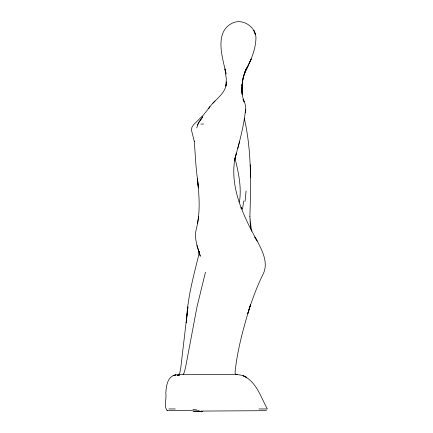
<?xml version="1.0" encoding="UTF-8"?>
<svg xmlns="http://www.w3.org/2000/svg" width="433" height="433" viewBox="0 0 433 433"><rect width="100%" height="100%" fill="white"/><g stroke="black" fill="none" stroke-linecap="round" stroke-linejoin="round"><path stroke-width="0.65" d="M241.067 208.619L241.078 207.337L242.469 209.285L243.844 200.863M249.879 216.716C250.875 183.965 251.687 150.679 244.342 118.528M199.342 252.114L199.169 254.084L198.839 251.151L200.306 256.233C197.648 247.492 193.897 238.291 196.306 229.046C200.658 212.495 199.12 195.261 197.486 178.45L198.368 187.987L196.041 166.434L194.287 141.098L194.341 141.553L191.494 130.306L191.835 127.519L193.605 124.672L203.315 115.124L209.929 106.794L208.414 108.786C214.2 99.59 226.405 94.026 226.41 81.902L225.907 86.107L226.307 78.866L224.927 68.907L225.745 72.094M245.078 201.41L246.079 191.056M186.569 319.489C187.689 296.8 193.908 274.96 199.207 253.078M186.574 319.511L187.922 306.883L180.783 367.785L179.857 372.645L178.688 374.485L175.295 374.918L173.103 375.682L175.76 374.918C167.284 376.223 166.18 386.404 165.817 393.332C166.797 398.825 163.544 405.975 167.149 410.673L167.382 410.673M197.459 223.569L198.606 216.776L198.547 217.063M242.074 84.365L241.874 85.561L242.729 80.257L241.847 88.846L242.188 84.592L241.971 92.462L241.923 88.337L242.215 94.686L241.825 91.228L242.572 96.472L244.217 101.901L242.989 99.179C245.473 103.222 246.323 107.969 245.414 112.634L245.506 109.803C243.828 126.885 238.973 143.626 234.567 160.205L234.789 159.295C229.907 188.333 243.552 216.305 257.234 241.067C262.398 250.88 268.584 262.983 263.194 273.965C256.829 286.733 251.957 300.172 247.708 313.768L250.637 304.28C243.844 326.661 237.268 349.474 235.032 372.818L235.855 374.485L237.473 374.702L235.844 374.54C239.682 374.756 243.584 375.259 246.826 377.522L243.043 375.682C256.336 381.554 260.828 397.099 267.35 408.963L258.972 408.963M242.28 83.168L243.644 75.791L242.383 81.252L244.899 71.721L243.308 77.134L246.317 68.571L244.407 73.697L246.036 69.865M239.411 202.13C241.76 187.37 238.551 172.323 234.875 158.029M205.48 272.189L196.961 307.024L185.535 367.552L184.193 372.645L183.094 374.485M236.104 154.132L236.386 153.022L234.567 160.205M197.654 124.736L197.562 125.094L198.936 122.285L202.85 116.699L199.077 121.9L197.654 124.736L196.809 127.941M237.771 148.503L239.579 141.58M244.407 73.697L244.797 72.663M247.616 66.303L245.43 71.234C250.756 60.809 255.724 49.676 255.973 37.779C255.567 26.51 242.209 17.872 231.953 23.339C213.832 32.486 222.741 58.828 226.232 74.011M212.847 103.222L215.022 100.949M179.679 374.918L177.032 375.682L179.776 374.918M199.24 410.511L195.169 411.079L187.256 410.251L184.139 410.652L167.149 410.673M201.112 411.079L266.528 410.673M200.874 124.06L203.575 124.022M178.688 374.485L235.855 374.485M175.295 408.963L168.87 408.963M197.697 411.323L202.352 411.323M193.486 411.328L202.557 411.334M192.907 409.353L196.674 409.851M256.293 239.481L254.804 236.986L257.234 241.067M196.907 245.419L199.142 252.25L198.839 251.151M251.497 231.249L249.873 216.646L250.55 229.084M186.428 320.826L186.217 322.829L186.428 320.842M251.162 59.04L248.975 63.819L251.162 59.04M248.564 64.771L246.231 69.507L248.564 64.771M255.53 34.7L253.911 30.537L255.53 34.7M250.296 165.487L250.258 164.854L250.599 177.633L250.296 165.487"/></g></svg>
